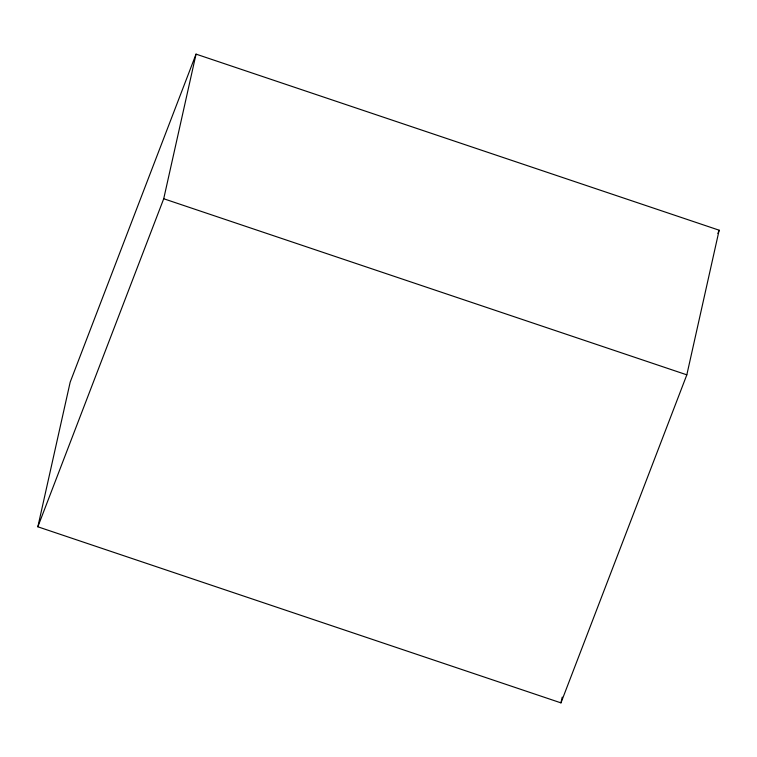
<?xml version="1.0" encoding="UTF-8"?>
<svg xmlns="http://www.w3.org/2000/svg" width="757" height="757" viewBox="0 0 757 757"><rect width="100%" height="100%" fill="white"/><g stroke="black" fill="none" stroke-linecap="round" stroke-linejoin="round"><path stroke-width="1.14" d="M37.85 526.796L70.174 382.162L196.044 54.126L719.15 230.204L686.826 374.838L560.956 702.875L37.85 526.796L163.72 198.75L196.044 54.126M560.956 702.875L562.233 697.131M717.882 233.506L719.15 230.204M163.72 198.75L686.826 374.838"/></g></svg>
